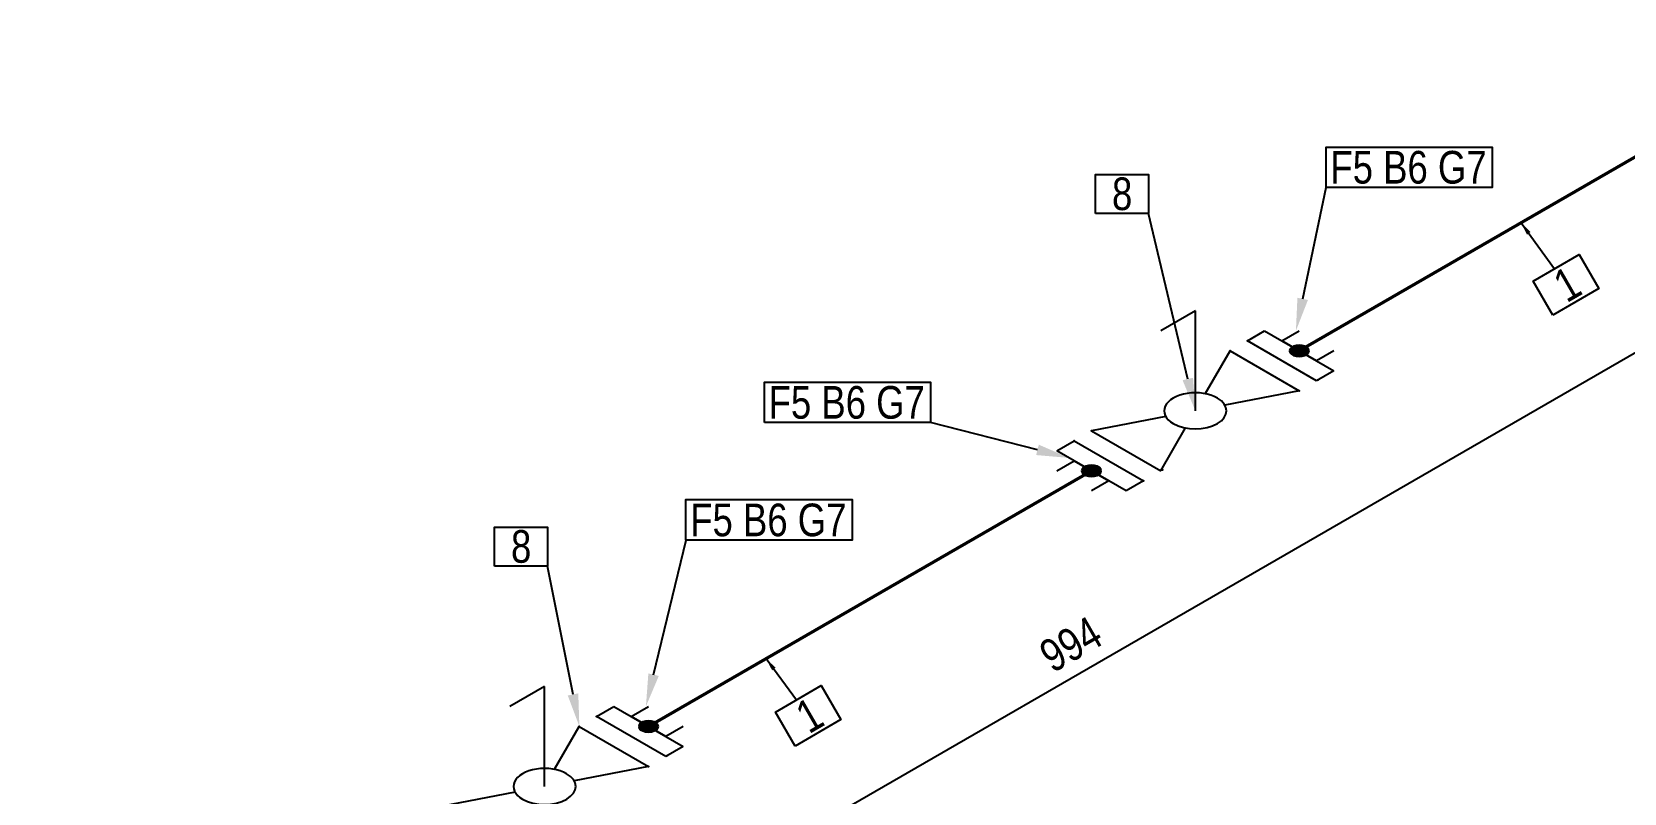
# Model space of a CAD drawing. Header units: millimetres. Extents: x 0 to 594, y 0 to 420.
# Drawn here: x 146 to 267.9, y 182.6 to 240.8 of the extents above; entities that cross this region are included whole.
import ezdxf
from ezdxf import colors
from ezdxf.entities.mleader import LeaderData, LeaderLine
from ezdxf.enums import TextEntityAlignment as Align
from ezdxf.math import Vec2, Vec3

# ---------------------------------------------------------------- set-up
doc = ezdxf.new("R2010")
doc.units = ezdxf.units.MM
doc.header["$LTSCALE"] = 0.25
for name, color, linetype in [('밸브', 4, 'Continuous'), ('용접', 1, 'Continuous'), ('주석', 7, 'Continuous'), ('치수', 1, 'Continuous')]:
    doc.layers.add(name, color=color, linetype=linetype)
doc.layers.add('파이프 작은 보어', color=30, linetype='Continuous', lineweight=50)
doc.styles.add('AdskIsoAnnotation', font='arial.ttf', dxfattribs={"width": 0.8, "height": 1})
doc.styles.add('AdskIsoMetric', font='arial.ttf', dxfattribs={"width": 0.8, "height": 2.5})
doc.styles.add('AdskIsoMetric-30', font='arial.ttf', dxfattribs={"width": 0.8, "height": 2.5})
doc.styles.get("Standard").update_dxf_attribs({"font": 'arial.ttf'})
doc.dimstyles.new('AdskIsoMetric', dxfattribs={"dimtxt": 2.5, "dimasz": 2.5, "dimexe": 1, "dimexo": 2, "dimgap": 0.8, "dimtad": 1, "dimdec": 0, "dimrnd": 1, "dimzin": 0, "dimdsep": 46, "dimtxsty": 'AdskIsoMetric', "dimcen": 0, "dimclrt": 7, "dimadec": 0, "dimazin": 0, "dimtfac": 1, "dimtdec": 0, "dimtmove": 1, "dimatfit": 3, "dimfxl": 0, "dimfrac": 2, "dimtolj": 1, "dimtzin": 0, "dimarcsym": 0})

# ---------------------------------------------------------------- blocks, each defined once
blk = doc.blocks.new('볼 밸브-2-IsoRight')
at = {"color": 0, "linetype": 'ByBlock', "lineweight": -2, "extrusion": (-0.707107, -0.408248, 0.57735)}
for p, q in [((-0.3536, 0), (-0.3536, 0.4082)), ((-0.3536, 0.4082), (-0.1006, 0.1163)), ((-0.1006, -0.0002), (-0.3536, 0)), ((0.3536, 0), (0.1007, -0.0001)), ((0.1125, -0.065), (0.1125, -0.065)), ((0.3536, -0.4082), (0.3536, 0)), ((0.1006, -0.1163), (0.3536, -0.4082))]:
    blk.add_line(p, q, dxfattribs=at)
at = {"linetype": 'ByBlock'}
for start_param, end_param in [(-2.356194, 0.785398), (0.785398, 3.926991)]:
    blk.add_ellipse((0, 0), major_axis=(-0.0796, 0.1378), ratio=0.57735, start_param=start_param, end_param=end_param, dxfattribs=at)
blk = doc.blocks.new('Operator_Lever-1-IsoLeft')
at = {"color": 0, "linetype": 'ByBlock', "lineweight": -2, "extrusion": (0, 0.816497, 0.57735)}
for p, q in [((0, 0), (-0.4419, -0.2552)), ((-0.4419, -0.2552), (-0.2652, -0.3572))]:
    blk.add_line(p, q, dxfattribs=at)
blk = doc.blocks.new('개스킷-2-IsoRight')
at = {"color": 0, "linetype": 'ByBlock', "lineweight": -2, "extrusion": (-1, 0, 0)}
for p in [(-0.0529, 0.2347), (0.0442, 0.1786), (-0.0442, -0.1786), (0.0442, -0.2296)]:
    blk.add_point(p, dxfattribs=at)
blk = doc.blocks.new('플랜지-2-IsoRight')
at = {"color": 0, "linetype": 'ByBlock', "lineweight": -2}
blk.add_wipeout([(0.0442, -0.2296), (-0.0442, -0.1786), (-0.0442, 0.2296), (0.0442, 0.1786)], dxfattribs=at)
at = {"color": 0, "linetype": 'ByBlock', "lineweight": -2, "extrusion": (-0.707107, -0.408248, 0.57735)}
for p, q in [((-0.0442, -0.1786), (-0.0442, 0.2296)), ((-0.0442, 0.2296), (0.0442, 0.1786)), ((0.0442, 0.1786), (0.0442, -0.2296)), ((0.0442, -0.2296), (-0.0442, -0.1786))]:
    blk.add_line(p, q, dxfattribs=at)
at = {"color": 0, "linetype": 'ByBlock', "lineweight": -2}
blk.add_wipeout([(0.0442, -0.2296), (-0.0442, -0.1786), (-0.0442, 0.2296), (0.0442, 0.1786)], dxfattribs=at)
at = {"color": 0, "linetype": 'ByBlock', "lineweight": -2, "extrusion": (-0.707107, -0.408248, 0.57735)}
for p, q in [((-0.0442, -0.1786), (-0.0442, 0.2296)), ((-0.0442, 0.2296), (0.0442, 0.1786)), ((0.0442, 0.1786), (0.0442, -0.2296)), ((0.0442, -0.2296), (-0.0442, -0.1786))]:
    blk.add_line(p, q, dxfattribs=at)
blk = doc.blocks.new('*D27')
at = {"layer": 'Defpoints', "color": 0}
for p in [(282.21, 239.06), (147.4, 161.23), (160.39, 153.73)]:
    blk.add_point(p, dxfattribs=at)
at = {"layer": '치수', "color": 0, "lineweight": -2}
for p, q in [((284.21, 237.91), (296.2, 230.98)), ((293.03, 230.31), (162.55, 154.98))]:
    blk.add_line(p, q, dxfattribs=at)
at = {"layer": '치수', "color": 0}
for points in [[(292.82, 230.67), (293.24, 229.95), (295.2, 231.56)], [(162.34, 155.34), (162.76, 154.62), (160.39, 153.73)]]:
    blk.add_solid(points, dxfattribs=at)
at = {"layer": '치수', "color": 7, "insert": (225.52, 193.95), "char_height": 2.5, "attachment_point": 5, "rotation": 30, "style": 'AdskIsoMetric-30'}
blk.add_mtext('\\A1;994', dxfattribs=at)
blk = doc.blocks.new('*D29')
at = {"layer": 'Defpoints', "color": 0}
for p in [(128.98, 327.53), (282.21, 254.06), (282.21, 239.06)]:
    blk.add_point(p, dxfattribs=at)
at = {"layer": '치수', "color": 0, "lineweight": -2}
for p, q in [((128.98, 329.84), (128.98, 343.68)), ((131.14, 341.28), (280.04, 255.31)), ((282.21, 241.37), (282.21, 255.22))]:
    blk.add_line(p, q, dxfattribs=at)
at = {"layer": '치수', "color": 0}
for points in [[(131.35, 341.64), (130.93, 340.92), (128.98, 342.53)], [(280.25, 255.67), (279.83, 254.95), (282.21, 254.06)]]:
    blk.add_solid(points, dxfattribs=at)
at = {"layer": '치수', "color": 7, "insert": (205.37, 301.04), "char_height": 2.5, "attachment_point": 5, "rotation": 330, "style": 'AdskIsoMetric-30'}
blk.add_mtext('\\A1;1198', dxfattribs=at)
blk = doc.blocks.new('SocketWeld-2-IsoRight')
blk.add_hatch(color=256).paths.add_polyline_path([(0.0055, -0.0435), (0.0057, -0.0436), (0.006, -0.0436), (0.0062, -0.0436), (0.0064, -0.0437), (0.0066, -0.0437), (0.0068, -0.0438), (0.007, -0.0438), (0.0072, -0.0439), (0.0075, -0.0439), (0.0077, -0.0439), (0.0079, -0.044), (0.0081, -0.044), (0.0083, -0.0441), (0.0085, -0.0441), (0.0088, -0.0442), (0.009, -0.0442), (0.0092, -0.0443), (0.0094, -0.0443), (0.0096, -0.0443), (0.0098, -0.0444), (0.01, -0.0444), (0.0103, -0.0445), (0.0105, -0.0445), (0.0107, -0.0446), (0.0109, -0.0446), (0.0111, -0.0446), (0.0113, -0.0447), (0.0115, -0.0447), (0.0118, -0.0448), (0.012, -0.0448), (0.0122, -0.0449), (0.0124, -0.0449), (0.0126, -0.0449), (0.0128, -0.045), (0.013, -0.045), (0.0133, -0.0451), (0.0135, -0.0451), (0.0137, -0.0452), (0.0139, -0.0452), (0.0141, -0.0453), (0.0143, -0.0453), (0.0145, -0.0453), (0.0148, -0.0454), (0.015, -0.0454), (0.0152, -0.0455), (0.0154, -0.0455), (0.0156, -0.0456), (0.0158, -0.0456), (0.0161, -0.0456), (0.0161, -0.0456), (0.0162, -0.0456), (0.0164, -0.0455), (0.0166, -0.0455), (0.0168, -0.0455), (0.017, -0.0454), (0.0171, -0.0454), (0.0173, -0.0453), (0.0175, -0.0453), (0.0177, -0.0452), (0.0179, -0.0452), (0.0181, -0.0451), (0.0182, -0.0451), (0.0184, -0.045), (0.0186, -0.045), (0.0188, -0.0449), (0.019, -0.0449), (0.0192, -0.0448), (0.0193, -0.0448), (0.0195, -0.0447), (0.0197, -0.0447), (0.0199, -0.0446), (0.0201, -0.0446), (0.0203, -0.0445), (0.0204, -0.0445), (0.0206, -0.0444), (0.0208, -0.0444), (0.021, -0.0444), (0.0212, -0.0443), (0.0213, -0.0443), (0.0215, -0.0442), (0.0217, -0.0442), (0.0219, -0.0441), (0.0221, -0.0441), (0.0223, -0.044), (0.0224, -0.044), (0.0226, -0.0439), (0.0228, -0.0439), (0.023, -0.0438), (0.0232, -0.0438), (0.0234, -0.0437), (0.0235, -0.0437), (0.0237, -0.0436), (0.0239, -0.0436), (0.0241, -0.0435), (0.0243, -0.0435), (0.0245, -0.0434), (0.0246, -0.0434), (0.0248, -0.0433), (0.025, -0.0433), (0.025, -0.0433), (0.0251, -0.0432), (0.0253, -0.043), (0.0254, -0.0429), (0.0255, -0.0428), (0.0257, -0.0426), (0.0258, -0.0425), (0.0259, -0.0424), (0.0261, -0.0422), (0.0262, -0.0421), (0.0263, -0.042), (0.0265, -0.0418), (0.0266, -0.0417), (0.0267, -0.0416), (0.0269, -0.0414), (0.027, -0.0413), (0.0271, -0.0412), (0.0273, -0.041), (0.0274, -0.0409), (0.0275, -0.0408), (0.0277, -0.0406), (0.0278, -0.0405), (0.0279, -0.0403), (0.0281, -0.0402), (0.0282, -0.0401), (0.0283, -0.0399), (0.0284, -0.0398), (0.0286, -0.0397), (0.0287, -0.0395), (0.0288, -0.0394), (0.029, -0.0393), (0.0291, -0.0391), (0.0292, -0.039), (0.0294, -0.0389), (0.0295, -0.0387), (0.0296, -0.0386), (0.0298, -0.0385), (0.0299, -0.0383), (0.03, -0.0382), (0.0302, -0.0381), (0.0303, -0.0379), (0.0304, -0.0378), (0.0306, -0.0377), (0.0307, -0.0375), (0.0308, -0.0374), (0.031, -0.0373), (0.0311, -0.0371), (0.0312, -0.037), (0.0314, -0.0369), (0.0315, -0.0367), (0.0315, -0.0367), (0.0316, -0.0365), (0.0316, -0.0363), (0.0317, -0.0361), (0.0318, -0.0359), (0.0319, -0.0357), (0.0319, -0.0355), (0.032, -0.0353), (0.0321, -0.0351), (0.0321, -0.0349), (0.0322, -0.0346), (0.0323, -0.0344), (0.0323, -0.0342), (0.0324, -0.034), (0.0325, -0.0338), (0.0325, -0.0336), (0.0326, -0.0334), (0.0327, -0.0332), (0.0328, -0.033), (0.0328, -0.0328), (0.0329, -0.0326), (0.033, -0.0324), (0.033, -0.0322), (0.0331, -0.0319), (0.0332, -0.0317), (0.0332, -0.0315), (0.0333, -0.0313), (0.0334, -0.0311), (0.0335, -0.0309), (0.0335, -0.0307), (0.0336, -0.0305), (0.0337, -0.0303), (0.0337, -0.0301), (0.0338, -0.0299), (0.0339, -0.0297), (0.0339, -0.0295), (0.034, -0.0292), (0.0341, -0.029), (0.0342, -0.0288), (0.0342, -0.0286), (0.0343, -0.0284), (0.0344, -0.0282), (0.0344, -0.028), (0.0345, -0.0278), (0.0346, -0.0276), (0.0346, -0.0274), (0.0347, -0.0272), (0.0348, -0.027), (0.0349, -0.0268), (0.0349, -0.0265), (0.0349, -0.0265), (0.0349, -0.0263), (0.0349, -0.026), (0.0349, -0.0258), (0.0349, -0.0255), (0.0349, -0.0252), (0.0349, -0.025), (0.0349, -0.0247), (0.0349, -0.0245), (0.0349, -0.0242), (0.0349, -0.0239), (0.0349, -0.0237), (0.0349, -0.0234), (0.0349, -0.0232), (0.0349, -0.0229), (0.0349, -0.0226), (0.0349, -0.0224), (0.0349, -0.0221), (0.0349, -0.0219), (0.0349, -0.0216), (0.0349, -0.0213), (0.0349, -0.0211), (0.0349, -0.0208), (0.0349, -0.0206), (0.0349, -0.0203), (0.0349, -0.02), (0.0349, -0.0198), (0.0349, -0.0195), (0.0349, -0.0192), (0.0349, -0.019), (0.0349, -0.0187), (0.0349, -0.0185), (0.0349, -0.0182), (0.0349, -0.0179), (0.0349, -0.0177), (0.0349, -0.0174), (0.0349, -0.0172), (0.0349, -0.0169), (0.0349, -0.0166), (0.0349, -0.0164), (0.0349, -0.0161), (0.0349, -0.0159), (0.0349, -0.0156), (0.0349, -0.0153), (0.0349, -0.0151), (0.0349, -0.0148), (0.0349, -0.0146), (0.0349, -0.0143), (0.0349, -0.014), (0.0349, -0.0138), (0.0349, -0.0138), (0.0349, -0.0135), (0.0348, -0.0132), (0.0347, -0.0129), (0.0346, -0.0126), (0.0346, -0.0123), (0.0345, -0.012), (0.0344, -0.0118), (0.0344, -0.0115), (0.0343, -0.0112), (0.0342, -0.0109), (0.0342, -0.0106), (0.0341, -0.0103), (0.034, -0.01), (0.0339, -0.0097), (0.0339, -0.0095), (0.0338, -0.0092), (0.0337, -0.0089), (0.0337, -0.0086), (0.0336, -0.0083), (0.0335, -0.008), (0.0335, -0.0077), (0.0334, -0.0074), (0.0333, -0.0071), (0.0332, -0.0069), (0.0332, -0.0066), (0.0331, -0.0063), (0.033, -0.006), (0.033, -0.0057), (0.0329, -0.0054), (0.0328, -0.0051), (0.0328, -0.0048), (0.0327, -0.0046), (0.0326, -0.0043), (0.0325, -0.004), (0.0325, -0.0037), (0.0324, -0.0034), (0.0323, -0.0031), (0.0323, -0.0028), (0.0322, -0.0025), (0.0321, -0.0022), (0.0321, -0.002), (0.032, -0.0017), (0.0319, -0.0014), (0.0319, -0.0011), (0.0318, -0.0008), (0.0317, -0.0005), (0.0316, -0.0002), (0.0316, 0.0001), (0.0315, 0.0003), (0.0315, 0.0003), (0.0314, 0.0006), (0.0312, 0.0009), (0.0311, 0.0012), (0.031, 0.0015), (0.0308, 0.0018), (0.0307, 0.0021), (0.0306, 0.0024), (0.0304, 0.0026), (0.0303, 0.0029), (0.0302, 0.0032), (0.03, 0.0035), (0.0299, 0.0038), (0.0298, 0.0041), (0.0296, 0.0044), (0.0295, 0.0047), (0.0294, 0.0049), (0.0292, 0.0052), (0.0291, 0.0055), (0.029, 0.0058), (0.0288, 0.0061), (0.0287, 0.0064), (0.0286, 0.0067), (0.0284, 0.007), (0.0283, 0.0072), (0.0282, 0.0075), (0.0281, 0.0078), (0.0279, 0.0081), (0.0278, 0.0084), (0.0277, 0.0087), (0.0275, 0.009), (0.0274, 0.0093), (0.0273, 0.0095), (0.0271, 0.0098), (0.027, 0.0101), (0.0269, 0.0104), (0.0267, 0.0107), (0.0266, 0.011), (0.0265, 0.0113), (0.0263, 0.0116), (0.0262, 0.0118), (0.0261, 0.0121), (0.0259, 0.0124), (0.0258, 0.0127), (0.0257, 0.013), (0.0255, 0.0133), (0.0254, 0.0136), (0.0253, 0.0139), (0.0251, 0.0141), (0.025, 0.0144), (0.025, 0.0144), (0.0248, 0.0147), (0.0246, 0.015), (0.0245, 0.0152), (0.0243, 0.0155), (0.0241, 0.0157), (0.0239, 0.016), (0.0237, 0.0162), (0.0235, 0.0165), (0.0234, 0.0168), (0.0232, 0.017), (0.023, 0.0173), (0.0228, 0.0175), (0.0226, 0.0178), (0.0224, 0.0181), (0.0223, 0.0183), (0.0221, 0.0186), (0.0219, 0.0188), (0.0217, 0.0191), (0.0215, 0.0193), (0.0213, 0.0196), (0.0212, 0.0199), (0.021, 0.0201), (0.0208, 0.0204), (0.0206, 0.0206), (0.0204, 0.0209), (0.0203, 0.0212), (0.0201, 0.0214), (0.0199, 0.0217), (0.0197, 0.0219), (0.0195, 0.0222), (0.0193, 0.0225), (0.0192, 0.0227), (0.019, 0.023), (0.0188, 0.0232), (0.0186, 0.0235), (0.0184, 0.0237), (0.0182, 0.024), (0.0181, 0.0243), (0.0179, 0.0245), (0.0177, 0.0248), (0.0175, 0.025), (0.0173, 0.0253), (0.0171, 0.0256), (0.017, 0.0258), (0.0168, 0.0261), (0.0166, 0.0263), (0.0164, 0.0266), (0.0162, 0.0268), (0.0161, 0.0271), (0.0161, 0.0271), (0.0158, 0.0273), (0.0156, 0.0275), (0.0154, 0.0277), (0.0152, 0.0279), (0.015, 0.0281), (0.0148, 0.0283), (0.0145, 0.0285), (0.0143, 0.0287), (0.0141, 0.0289), (0.0139, 0.0292), (0.0137, 0.0294), (0.0135, 0.0296), (0.0133, 0.0298), (0.013, 0.03), (0.0128, 0.0302), (0.0126, 0.0304), (0.0124, 0.0306), (0.0122, 0.0308), (0.012, 0.031), (0.0118, 0.0312), (0.0115, 0.0314), (0.0113, 0.0316), (0.0111, 0.0318), (0.0109, 0.032), (0.0107, 0.0322), (0.0105, 0.0324), (0.0103, 0.0326), (0.01, 0.0328), (0.0098, 0.033), (0.0096, 0.0332), (0.0094, 0.0334), (0.0092, 0.0337), (0.009, 0.0339), (0.0088, 0.0341), (0.0085, 0.0343), (0.0083, 0.0345), (0.0081, 0.0347), (0.0079, 0.0349), (0.0077, 0.0351), (0.0075, 0.0353), (0.0072, 0.0355), (0.007, 0.0357), (0.0068, 0.0359), (0.0066, 0.0361), (0.0064, 0.0363), (0.0062, 0.0365), (0.006, 0.0367), (0.0057, 0.0369), (0.0055, 0.0371), (0.0055, 0.0371), (0.0053, 0.0373), (0.0051, 0.0374), (0.0049, 0.0375), (0.0046, 0.0377), (0.0044, 0.0378), (0.0042, 0.0379), (0.004, 0.038), (0.0037, 0.0382), (0.0035, 0.0383), (0.0033, 0.0384), (0.003, 0.0386), (0.0028, 0.0387), (0.0026, 0.0388), (0.0024, 0.039), (0.0021, 0.0391), (0.0019, 0.0392), (0.0017, 0.0393), (0.0015, 0.0395), (0.0012, 0.0396), (0.001, 0.0397), (0.0008, 0.0399), (0.0006, 0.04), (0.0003, 0.0401), (0.0001, 0.0403), (-0.0001, 0.0404), (-0.0003, 0.0405), (-0.0006, 0.0406), (-0.0008, 0.0408), (-0.001, 0.0409), (-0.0012, 0.041), (-0.0015, 0.0412), (-0.0017, 0.0413), (-0.0019, 0.0414), (-0.0021, 0.0416), (-0.0024, 0.0417), (-0.0026, 0.0418), (-0.0028, 0.042), (-0.003, 0.0421), (-0.0033, 0.0422), (-0.0035, 0.0423), (-0.0037, 0.0425), (-0.004, 0.0426), (-0.0042, 0.0427), (-0.0044, 0.0429), (-0.0046, 0.043), (-0.0049, 0.0431), (-0.0051, 0.0433), (-0.0053, 0.0434), (-0.0055, 0.0435), (-0.0055, 0.0435), (-0.0057, 0.0436), (-0.006, 0.0436), (-0.0062, 0.0436), (-0.0064, 0.0437), (-0.0066, 0.0437), (-0.0068, 0.0438), (-0.007, 0.0438), (-0.0072, 0.0439), (-0.0075, 0.0439), (-0.0077, 0.0439), (-0.0079, 0.044), (-0.0081, 0.044), (-0.0083, 0.0441), (-0.0085, 0.0441), (-0.0088, 0.0442), (-0.009, 0.0442), (-0.0092, 0.0443), (-0.0094, 0.0443), (-0.0096, 0.0443), (-0.0098, 0.0444), (-0.01, 0.0444), (-0.0103, 0.0445), (-0.0105, 0.0445), (-0.0107, 0.0446), (-0.0109, 0.0446), (-0.0111, 0.0446), (-0.0113, 0.0447), (-0.0115, 0.0447), (-0.0118, 0.0448), (-0.012, 0.0448), (-0.0122, 0.0449), (-0.0124, 0.0449), (-0.0126, 0.0449), (-0.0128, 0.045), (-0.013, 0.045), (-0.0133, 0.0451), (-0.0135, 0.0451), (-0.0137, 0.0452), (-0.0139, 0.0452), (-0.0141, 0.0453), (-0.0143, 0.0453), (-0.0145, 0.0453), (-0.0148, 0.0454), (-0.015, 0.0454), (-0.0152, 0.0455), (-0.0154, 0.0455), (-0.0156, 0.0456), (-0.0158, 0.0456), (-0.0161, 0.0456), (-0.0161, 0.0456), (-0.0162, 0.0456), (-0.0164, 0.0455), (-0.0166, 0.0455), (-0.0168, 0.0455), (-0.017, 0.0454), (-0.0171, 0.0454), (-0.0173, 0.0453), (-0.0175, 0.0453), (-0.0177, 0.0452), (-0.0179, 0.0452), (-0.0181, 0.0451), (-0.0182, 0.0451), (-0.0184, 0.045), (-0.0186, 0.045), (-0.0188, 0.0449), (-0.019, 0.0449), (-0.0192, 0.0448), (-0.0193, 0.0448), (-0.0195, 0.0447), (-0.0197, 0.0447), (-0.0199, 0.0446), (-0.0201, 0.0446), (-0.0203, 0.0445), (-0.0204, 0.0445), (-0.0206, 0.0444), (-0.0208, 0.0444), (-0.021, 0.0444), (-0.0212, 0.0443), (-0.0213, 0.0443), (-0.0215, 0.0442), (-0.0217, 0.0442), (-0.0219, 0.0441), (-0.0221, 0.0441), (-0.0223, 0.044), (-0.0224, 0.044), (-0.0226, 0.0439), (-0.0228, 0.0439), (-0.023, 0.0438), (-0.0232, 0.0438), (-0.0234, 0.0437), (-0.0235, 0.0437), (-0.0237, 0.0436), (-0.0239, 0.0436), (-0.0241, 0.0435), (-0.0243, 0.0435), (-0.0245, 0.0434), (-0.0246, 0.0434), (-0.0248, 0.0433), (-0.025, 0.0433), (-0.025, 0.0433), (-0.0251, 0.0432), (-0.0253, 0.043), (-0.0254, 0.0429), (-0.0255, 0.0428), (-0.0257, 0.0426), (-0.0258, 0.0425), (-0.0259, 0.0424), (-0.0261, 0.0422), (-0.0262, 0.0421), (-0.0263, 0.042), (-0.0265, 0.0418), (-0.0266, 0.0417), (-0.0267, 0.0416), (-0.0269, 0.0414), (-0.027, 0.0413), (-0.0271, 0.0412), (-0.0273, 0.041), (-0.0274, 0.0409), (-0.0275, 0.0408), (-0.0277, 0.0406), (-0.0278, 0.0405), (-0.0279, 0.0403), (-0.0281, 0.0402), (-0.0282, 0.0401), (-0.0283, 0.0399), (-0.0284, 0.0398), (-0.0286, 0.0397), (-0.0287, 0.0395), (-0.0288, 0.0394), (-0.029, 0.0393), (-0.0291, 0.0391), (-0.0292, 0.039), (-0.0294, 0.0389), (-0.0295, 0.0387), (-0.0296, 0.0386), (-0.0298, 0.0385), (-0.0299, 0.0383), (-0.03, 0.0382), (-0.0302, 0.0381), (-0.0303, 0.0379), (-0.0304, 0.0378), (-0.0306, 0.0377), (-0.0307, 0.0375), (-0.0308, 0.0374), (-0.031, 0.0373), (-0.0311, 0.0371), (-0.0312, 0.037), (-0.0314, 0.0369), (-0.0315, 0.0367), (-0.0315, 0.0367), (-0.0316, 0.0365), (-0.0316, 0.0363), (-0.0317, 0.0361), (-0.0318, 0.0359), (-0.0319, 0.0357), (-0.0319, 0.0355), (-0.032, 0.0353), (-0.0321, 0.0351), (-0.0321, 0.0349), (-0.0322, 0.0346), (-0.0323, 0.0344), (-0.0323, 0.0342), (-0.0324, 0.034), (-0.0325, 0.0338), (-0.0325, 0.0336), (-0.0326, 0.0334), (-0.0327, 0.0332), (-0.0328, 0.033), (-0.0328, 0.0328), (-0.0329, 0.0326), (-0.033, 0.0324), (-0.033, 0.0322), (-0.0331, 0.0319), (-0.0332, 0.0317), (-0.0332, 0.0315), (-0.0333, 0.0313), (-0.0334, 0.0311), (-0.0335, 0.0309), (-0.0335, 0.0307), (-0.0336, 0.0305), (-0.0337, 0.0303), (-0.0337, 0.0301), (-0.0338, 0.0299), (-0.0339, 0.0297), (-0.0339, 0.0295), (-0.034, 0.0292), (-0.0341, 0.029), (-0.0342, 0.0288), (-0.0342, 0.0286), (-0.0343, 0.0284), (-0.0344, 0.0282), (-0.0344, 0.028), (-0.0345, 0.0278), (-0.0346, 0.0276), (-0.0346, 0.0274), (-0.0347, 0.0272), (-0.0348, 0.027), (-0.0349, 0.0268), (-0.0349, 0.0265), (-0.0349, 0.0265), (-0.0349, 0.0263), (-0.0349, 0.026), (-0.0349, 0.0258), (-0.0349, 0.0255), (-0.0349, 0.0252), (-0.0349, 0.025), (-0.0349, 0.0247), (-0.0349, 0.0245), (-0.0349, 0.0242), (-0.0349, 0.0239), (-0.0349, 0.0237), (-0.0349, 0.0234), (-0.0349, 0.0232), (-0.0349, 0.0229), (-0.0349, 0.0226), (-0.0349, 0.0224), (-0.0349, 0.0221), (-0.0349, 0.0219), (-0.0349, 0.0216), (-0.0349, 0.0213), (-0.0349, 0.0211), (-0.0349, 0.0208), (-0.0349, 0.0206), (-0.0349, 0.0203), (-0.0349, 0.02), (-0.0349, 0.0198), (-0.0349, 0.0195), (-0.0349, 0.0192), (-0.0349, 0.019), (-0.0349, 0.0187), (-0.0349, 0.0185), (-0.0349, 0.0182), (-0.0349, 0.0179), (-0.0349, 0.0177), (-0.0349, 0.0174), (-0.0349, 0.0172), (-0.0349, 0.0169), (-0.0349, 0.0166), (-0.0349, 0.0164), (-0.0349, 0.0161), (-0.0349, 0.0159), (-0.0349, 0.0156), (-0.0349, 0.0153), (-0.0349, 0.0151), (-0.0349, 0.0148), (-0.0349, 0.0146), (-0.0349, 0.0143), (-0.0349, 0.014), (-0.0349, 0.0138), (-0.0349, 0.0138), (-0.0349, 0.0135), (-0.0348, 0.0132), (-0.0347, 0.0129), (-0.0346, 0.0126), (-0.0346, 0.0123), (-0.0345, 0.012), (-0.0344, 0.0118), (-0.0344, 0.0115), (-0.0343, 0.0112), (-0.0342, 0.0109), (-0.0342, 0.0106), (-0.0341, 0.0103), (-0.034, 0.01), (-0.0339, 0.0097), (-0.0339, 0.0095), (-0.0338, 0.0092), (-0.0337, 0.0089), (-0.0337, 0.0086), (-0.0336, 0.0083), (-0.0335, 0.008), (-0.0335, 0.0077), (-0.0334, 0.0074), (-0.0333, 0.0071), (-0.0332, 0.0069), (-0.0332, 0.0066), (-0.0331, 0.0063), (-0.033, 0.006), (-0.033, 0.0057), (-0.0329, 0.0054), (-0.0328, 0.0051), (-0.0328, 0.0048), (-0.0327, 0.0046), (-0.0326, 0.0043), (-0.0325, 0.004), (-0.0325, 0.0037), (-0.0324, 0.0034), (-0.0323, 0.0031), (-0.0323, 0.0028), (-0.0322, 0.0025), (-0.0321, 0.0022), (-0.0321, 0.002), (-0.032, 0.0017), (-0.0319, 0.0014), (-0.0319, 0.0011), (-0.0318, 0.0008), (-0.0317, 0.0005), (-0.0316, 0.0002), (-0.0316, -0.0001), (-0.0315, -0.0003), (-0.0315, -0.0003), (-0.0314, -0.0006), (-0.0312, -0.0009), (-0.0311, -0.0012), (-0.031, -0.0015), (-0.0308, -0.0018), (-0.0307, -0.0021), (-0.0306, -0.0024), (-0.0304, -0.0026), (-0.0303, -0.0029), (-0.0302, -0.0032), (-0.03, -0.0035), (-0.0299, -0.0038), (-0.0298, -0.0041), (-0.0296, -0.0044), (-0.0295, -0.0047), (-0.0294, -0.0049), (-0.0292, -0.0052), (-0.0291, -0.0055), (-0.029, -0.0058), (-0.0288, -0.0061), (-0.0287, -0.0064), (-0.0286, -0.0067), (-0.0284, -0.007), (-0.0283, -0.0072), (-0.0282, -0.0075), (-0.0281, -0.0078), (-0.0279, -0.0081), (-0.0278, -0.0084), (-0.0277, -0.0087), (-0.0275, -0.009), (-0.0274, -0.0093), (-0.0273, -0.0095), (-0.0271, -0.0098), (-0.027, -0.0101), (-0.0269, -0.0104), (-0.0267, -0.0107), (-0.0266, -0.011), (-0.0265, -0.0113), (-0.0263, -0.0116), (-0.0262, -0.0118), (-0.0261, -0.0121), (-0.0259, -0.0124), (-0.0258, -0.0127), (-0.0257, -0.013), (-0.0255, -0.0133), (-0.0254, -0.0136), (-0.0253, -0.0139), (-0.0251, -0.0141), (-0.025, -0.0144), (-0.025, -0.0144), (-0.0248, -0.0147), (-0.0246, -0.015), (-0.0245, -0.0152), (-0.0243, -0.0155), (-0.0241, -0.0157), (-0.0239, -0.016), (-0.0237, -0.0162), (-0.0235, -0.0165), (-0.0234, -0.0168), (-0.0232, -0.017), (-0.023, -0.0173), (-0.0228, -0.0175), (-0.0226, -0.0178), (-0.0224, -0.0181), (-0.0223, -0.0183), (-0.0221, -0.0186), (-0.0219, -0.0188), (-0.0217, -0.0191), (-0.0215, -0.0193), (-0.0213, -0.0196), (-0.0212, -0.0199), (-0.021, -0.0201), (-0.0208, -0.0204), (-0.0206, -0.0206), (-0.0204, -0.0209), (-0.0203, -0.0212), (-0.0201, -0.0214), (-0.0199, -0.0217), (-0.0197, -0.0219), (-0.0195, -0.0222), (-0.0193, -0.0225), (-0.0192, -0.0227), (-0.019, -0.023), (-0.0188, -0.0232), (-0.0186, -0.0235), (-0.0184, -0.0237), (-0.0182, -0.024), (-0.0181, -0.0243), (-0.0179, -0.0245), (-0.0177, -0.0248), (-0.0175, -0.025), (-0.0173, -0.0253), (-0.0171, -0.0256), (-0.017, -0.0258), (-0.0168, -0.0261), (-0.0166, -0.0263), (-0.0164, -0.0266), (-0.0162, -0.0268), (-0.0161, -0.0271), (-0.0161, -0.0271), (-0.0158, -0.0273), (-0.0156, -0.0275), (-0.0154, -0.0277), (-0.0152, -0.0279), (-0.015, -0.0281), (-0.0148, -0.0283), (-0.0145, -0.0285), (-0.0143, -0.0287), (-0.0141, -0.0289), (-0.0139, -0.0292), (-0.0137, -0.0294), (-0.0135, -0.0296), (-0.0133, -0.0298), (-0.013, -0.03), (-0.0128, -0.0302), (-0.0126, -0.0304), (-0.0124, -0.0306), (-0.0122, -0.0308), (-0.012, -0.031), (-0.0118, -0.0312), (-0.0115, -0.0314), (-0.0113, -0.0316), (-0.0111, -0.0318), (-0.0109, -0.032), (-0.0107, -0.0322), (-0.0105, -0.0324), (-0.0103, -0.0326), (-0.01, -0.0328), (-0.0098, -0.033), (-0.0096, -0.0332), (-0.0094, -0.0334), (-0.0092, -0.0337), (-0.009, -0.0339), (-0.0088, -0.0341), (-0.0085, -0.0343), (-0.0083, -0.0345), (-0.0081, -0.0347), (-0.0079, -0.0349), (-0.0077, -0.0351), (-0.0075, -0.0353), (-0.0072, -0.0355), (-0.007, -0.0357), (-0.0068, -0.0359), (-0.0066, -0.0361), (-0.0064, -0.0363), (-0.0062, -0.0365), (-0.006, -0.0367), (-0.0057, -0.0369), (-0.0055, -0.0371), (-0.0055, -0.0371), (-0.0053, -0.0373), (-0.0051, -0.0374), (-0.0049, -0.0375), (-0.0046, -0.0377), (-0.0044, -0.0378), (-0.0042, -0.0379), (-0.004, -0.038), (-0.0037, -0.0382), (-0.0035, -0.0383), (-0.0033, -0.0384), (-0.003, -0.0386), (-0.0028, -0.0387), (-0.0026, -0.0388), (-0.0024, -0.039), (-0.0021, -0.0391), (-0.0019, -0.0392), (-0.0017, -0.0393), (-0.0015, -0.0395), (-0.0012, -0.0396), (-0.001, -0.0397), (-0.0008, -0.0399), (-0.0006, -0.04), (-0.0003, -0.0401), (-0.0001, -0.0403), (0.0001, -0.0404), (0.0003, -0.0405), (0.0006, -0.0406), (0.0008, -0.0408), (0.001, -0.0409), (0.0012, -0.041), (0.0015, -0.0412), (0.0017, -0.0413), (0.0019, -0.0414), (0.0021, -0.0416), (0.0024, -0.0417), (0.0026, -0.0418), (0.0028, -0.042), (0.003, -0.0421), (0.0033, -0.0422), (0.0035, -0.0423), (0.0037, -0.0425), (0.004, -0.0426), (0.0042, -0.0427), (0.0044, -0.0429), (0.0046, -0.043), (0.0049, -0.0431), (0.0051, -0.0433), (0.0053, -0.0434)], flags=0)
at = {"color": 0, "linetype": 'ByBlock', "lineweight": -2, "extrusion": (-0.707107, -0.408248, 0.57735)}
for p, q in [((-0.0884, 0.1531), (0, 0.1021)), ((0, 0.1021), (0, -0.1021)), ((-0.0315, 0.0367), (-0.0349, 0.0265)), ((-0.0349, 0.0265), (-0.0349, 0.0138)), ((-0.0349, 0.0138), (-0.0315, -0.0003)), ((-0.025, 0.0433), (-0.0315, 0.0367)), ((-0.0161, 0.0456), (-0.025, 0.0433)), ((-0.0055, 0.0435), (-0.0161, 0.0456)), ((0.0055, 0.0371), (-0.0055, 0.0435)), ((0.0161, 0.0271), (0.0055, 0.0371)), ((0.025, 0.0144), (0.0161, 0.0271)), ((0.0315, 0.0003), (0.025, 0.0144)), ((0.0349, -0.0138), (0.0315, 0.0003)), ((0, -0.1021), (-0.0884, -0.051)), ((-0.0315, -0.0003), (-0.025, -0.0144)), ((-0.025, -0.0144), (-0.0161, -0.0271)), ((-0.0161, -0.0271), (-0.0055, -0.0371)), ((-0.0055, -0.0371), (0.0055, -0.0435)), ((0.0055, -0.0435), (0.0161, -0.0456)), ((0.0161, -0.0456), (0.025, -0.0433)), ((0.025, -0.0433), (0.0315, -0.0367)), ((0.0315, -0.0367), (0.0349, -0.0265)), ((0.0349, -0.0265), (0.0349, -0.0138))]:
    blk.add_line(p, q, dxfattribs=at)
blk = doc.blocks.new('AnnoRect')
at = {"color": 0, "linetype": 'ByBlock', "lineweight": -2}
blk.add_wipeout([(-0.81, -0.6), (-0.81, 0.6), (0.81, 0.6), (0.81, -0.6)], dxfattribs=at)
blk.add_lwpolyline([(-0.81, -0.6), (-0.81, 0.6), (0.81, 0.6), (0.81, -0.6)], close=True, dxfattribs=at)
at = {"color": 0, "linetype": 'ByBlock', "lineweight": -2, "style": 'AdskIsoAnnotation', "width": 0.8}
blk.add_attdef('XX', text='', height=1, dxfattribs=at).set_placement((0, 0), align=Align.MIDDLE_CENTER)

msp = doc.modelspace()

# ---------------------------------------------------------------- block references
at = {"layer": '밸브', "xscale": 15, "yscale": 15, "zscale": 15}
for name, p, rotation in [('Operator_Lever-1-IsoLeft', (235.049, 211.836), 240.0000000001384), ('개스킷-2-IsoRight', (241.015, 215.281), 240.0000000002406), ('플랜지-2-IsoRight', (227.756, 207.626), 60.00000000048136), ('Operator_Lever-1-IsoLeft', (185.24, 183.079), 240.0000000001504), ('볼 밸브-2-IsoRight', (185.24, 183.079), 240.0000000003009), ('개스킷-2-IsoRight', (191.207, 186.524), 240.0000000002406)]:
    msp.add_blockref(name, p, dxfattribs=dict(at, rotation=rotation))

# ---------------------------------------------------------------- dimensions: what is measured, and where the dimension line sits
at = {"layer": '치수'}
dim = msp.add_linear_dim(base=(282.205, 254.062), p1=(128.978, 327.527), p2=(282.205, 239.062), angle=330, text='1198', dimstyle='AdskIsoMetric', override={"dimtad": 0, "dimlfac": 6.770101, "dimtxsty": 'AdskIsoMetric-30', "dimse1": 0, "dimse2": 0, "dimsd1": 0, "dimsd2": 0, "dimtmove": 1}, dxfattribs=at)
dim.commit()
dim.dimension.update_dxf_attribs({"geometry": '*D29', "text_midpoint": (205.372, 301.039), "dimtype": 160})

# ---------------------------------------------------------------- leaders
at = {"layer": '주석'}
ml = msp.add_multileader_mtext('Standard', dxfattribs=at)
ml.set_content('')
ml.set_leader_properties()
ml.build(insert=Vec2(0, 0))
ml.multileader.update_dxf_attribs({"dogleg_length": 0, "arrow_head_size": 2.5})
ctx = ml.context
ctx.base_point, ctx.arrow_head_size, ctx.plane_origin = Vec3(231.464, 226.937), 2.5, Vec3(23.416, -13.519)
notes = []
notes.append((ctx, [(0, (1, 1, 0), (231.464, 226.937), (-1, 0), 0, [(0, [(235.049, 211.836)], 0, [])])]))
ctx.mtext, ml.multileader.dxf.content_type = None, 0
ml = msp.add_multileader_mtext('Standard', dxfattribs=at)
ml.set_content('')
ml.set_leader_properties()
ml.build(insert=Vec2(0, 0))
ml.multileader.update_dxf_attribs({"dogleg_length": 0, "arrow_head_size": 0})
ctx = ml.context
ctx.base_point, ctx.arrow_head_size, ctx.plane_origin = Vec3(262.533, 222.703), 0, Vec3(23.416, -13.519)
notes.append((ctx, [(0, (1, 1, 0), (262.533, 222.703), (-1, 0), 0, [(0, [(259.983, 226.232)], 0, [])])]))
ctx.mtext, ml.multileader.dxf.content_type = None, 0
ml = msp.add_multileader_mtext('Standard', dxfattribs=at)
ml.set_content('')
ml.set_leader_properties()
ml.build(insert=Vec2(0, 0))
ml.multileader.update_dxf_attribs({"dogleg_length": 0, "arrow_head_size": 2.5})
ctx = ml.context
ctx.base_point, ctx.arrow_head_size, ctx.plane_origin = Vec3(185.464, 199.937), 2.5, Vec3(23.416, -13.519)
notes.append((ctx, [(0, (1, 1, 0), (185.464, 199.937), (-1, 0), 0, [(0, [(187.901, 187.667)], 0, [])])]))
ctx.mtext, ml.multileader.dxf.content_type = None, 0
ml = msp.add_multileader_mtext('Standard', dxfattribs=at)
ml.set_content('')
ml.set_leader_properties()
ml.build(insert=Vec2(0, 0))
ml.multileader.update_dxf_attribs({"dogleg_length": 0, "arrow_head_size": 0})
ctx = ml.context
ctx.base_point, ctx.arrow_head_size, ctx.plane_origin = Vec3(204.523, 189.697), 0, Vec3(23.416, -13.519)
notes.append((ctx, [(0, (1, 1, 0), (204.523, 189.697), (-1, 0), 0, [(0, [(202.193, 192.867)], 0, [])])]))
ctx.mtext, ml.multileader.dxf.content_type = None, 0
for ctx, leaders in notes:
    for number, flags, end, landing, length, lines in leaders:
        leader = LeaderData()
        leader.index, (leader.has_last_leader_line, leader.has_dogleg_vector, leader.attachment_direction) = number, flags
        leader.last_leader_point, leader.dogleg_vector, leader.dogleg_length = Vec3(end), Vec3(landing), length
        for number, points, colour, breaks in lines:
            line = LeaderLine()
            line.index, line.vertices, line.color, line.breaks = number, Vec3.list(points), colors.encode_raw_color(colour), breaks
            leader.lines.append(line)
        ctx.leaders.append(leader)

# ---------------------------------------------------------------- next in the draw order: block references
at = {"layer": '밸브', "xscale": 15, "yscale": 15, "zscale": 15}
for name, p, rotation in [('볼 밸브-2-IsoRight', (235.049, 211.836), 240.0000000003009), ('개스킷-2-IsoRight', (229.082, 208.391), 240.0000000001444), ('플랜지-2-IsoRight', (192.532, 187.289), 240.0000000002888)]:
    msp.add_blockref(name, p, dxfattribs=dict(at, rotation=rotation))
at = {"layer": '용접', "xscale": 15, "yscale": 15, "zscale": 15, "rotation": 60.00000000029646}
msp.add_blockref('SocketWeld-2-IsoRight', (227.094, 207.243), dxfattribs=at)

# ---------------------------------------------------------------- next in the draw order: leaders
at = {"layer": '주석'}
ml = msp.add_multileader_mtext('Standard', dxfattribs=at)
ml.set_content('')
ml.set_leader_properties()
ml.build(insert=Vec2(0, 0))
ml.multileader.update_dxf_attribs({"dogleg_length": 0, "arrow_head_size": 2.5})
ctx = ml.context
ctx.base_point, ctx.arrow_head_size, ctx.plane_origin = Vec3(214.767, 210.929), 2.5, Vec3(23.416, -13.519)
notes = []
notes.append((ctx, [(0, (1, 1, 0), (214.767, 210.929), (-1, 0), 0, [(0, [(225.387, 208.229)], 0, [])])]))
ctx.mtext, ml.multileader.dxf.content_type = None, 0
for ctx, leaders in notes:
    for number, flags, end, landing, length, lines in leaders:
        leader = LeaderData()
        leader.index, (leader.has_last_leader_line, leader.has_dogleg_vector, leader.attachment_direction) = number, flags
        leader.last_leader_point, leader.dogleg_vector, leader.dogleg_length = Vec3(end), Vec3(landing), length
        for number, points, colour, breaks in lines:
            line = LeaderLine()
            line.index, line.vertices, line.color, line.breaks = number, Vec3.list(points), colors.encode_raw_color(colour), breaks
            leader.lines.append(line)
        ctx.leaders.append(leader)

# ---------------------------------------------------------------- next in the draw order: linework, layer by layer
at = {"layer": '파이프 작은 보어'}
msp.add_lwpolyline([(193.195, 187.672), (227.094, 207.243)], dxfattribs=at)

# ---------------------------------------------------------------- next in the draw order: block references
at = {"layer": '밸브', "xscale": 15, "yscale": 15, "zscale": 15, "rotation": 240.0000000002888}
msp.add_blockref('플랜지-2-IsoRight', (242.341, 216.046), dxfattribs=at)
at = {"layer": '용접', "xscale": 15, "yscale": 15, "zscale": 15, "rotation": 240.0000000002964}
msp.add_blockref('SocketWeld-2-IsoRight', (193.195, 187.672), dxfattribs=at)

# ---------------------------------------------------------------- next in the draw order: leaders
at = {"layer": '주석'}
ml = msp.add_multileader_mtext('Standard', dxfattribs=at)
ml.set_content('')
ml.set_leader_properties()
ml.build(insert=Vec2(0, 0))
ml.multileader.update_dxf_attribs({"dogleg_length": 0, "arrow_head_size": 2.5})
ctx = ml.context
ctx.base_point, ctx.arrow_head_size, ctx.plane_origin = Vec3(196.066, 201.929), 2.5, Vec3(23.416, -13.519)
notes = []
notes.append((ctx, [(0, (1, 1, 0), (196.066, 201.929), (-1, 0), 0, [(0, [(192.994, 189.203)], 0, [])])]))
ctx.mtext, ml.multileader.dxf.content_type = None, 0
for ctx, leaders in notes:
    for number, flags, end, landing, length, lines in leaders:
        leader = LeaderData()
        leader.index, (leader.has_last_leader_line, leader.has_dogleg_vector, leader.attachment_direction) = number, flags
        leader.last_leader_point, leader.dogleg_vector, leader.dogleg_length = Vec3(end), Vec3(landing), length
        for number, points, colour, breaks in lines:
            line = LeaderLine()
            line.index, line.vertices, line.color, line.breaks = number, Vec3.list(points), colors.encode_raw_color(colour), breaks
            leader.lines.append(line)
        ctx.leaders.append(leader)

# ---------------------------------------------------------------- next in the draw order: linework, layer by layer
at = {"layer": '파이프 작은 보어'}
msp.add_lwpolyline([(243.003, 216.429), (276.902, 236)], dxfattribs=at)

# ---------------------------------------------------------------- next in the draw order: block references
at = {"layer": '용접', "xscale": 15, "yscale": 15, "zscale": 15, "rotation": 240.0000000002964}
msp.add_blockref('SocketWeld-2-IsoRight', (243.003, 216.429), dxfattribs=at)

# ---------------------------------------------------------------- next in the draw order: dimensions: what is measured, and where the dimension line sits
at = {"layer": '치수'}
dim = msp.add_linear_dim(base=(160.386, 153.73), p1=(282.205, 239.062), p2=(147.396, 161.23), angle=210, text='994', dimstyle='AdskIsoMetric', override={"dimtad": 0, "dimlfac": 6.383959, "dimtxsty": 'AdskIsoMetric-30', "dimse1": 0, "dimse2": 1, "dimsd1": 0, "dimsd2": 0, "dimtmove": 1}, dxfattribs=at)
dim.commit()
dim.dimension.update_dxf_attribs({"geometry": '*D27', "text_midpoint": (225.525, 193.954), "dimtype": 160})

# ---------------------------------------------------------------- next in the draw order: leaders
at = {"layer": '주석'}
ml = msp.add_multileader_mtext('Standard', dxfattribs=at)
ml.set_content('')
ml.set_leader_properties()
ml.build(insert=Vec2(0, 0))
ml.multileader.update_dxf_attribs({"dogleg_length": 0, "arrow_head_size": 2.5})
ctx = ml.context
ctx.base_point, ctx.arrow_head_size, ctx.plane_origin = Vec3(245.066, 228.929), 2.5, Vec3(23.416, -13.519)
notes = []
notes.append((ctx, [(0, (1, 1, 0), (245.066, 228.929), (-1, 0), 0, [(0, [(242.745, 217.96)], 0, [])])]))
ctx.mtext, ml.multileader.dxf.content_type = None, 0
for ctx, leaders in notes:
    for number, flags, end, landing, length, lines in leaders:
        leader = LeaderData()
        leader.index, (leader.has_last_leader_line, leader.has_dogleg_vector, leader.attachment_direction) = number, flags
        leader.last_leader_point, leader.dogleg_vector, leader.dogleg_length = Vec3(end), Vec3(landing), length
        for number, points, colour, breaks in lines:
            line = LeaderLine()
            line.index, line.vertices, line.color, line.breaks = number, Vec3.list(points), colors.encode_raw_color(colour), breaks
            leader.lines.append(line)
        ctx.leaders.append(leader)

# ---------------------------------------------------------------- next in the draw order: block references
ref = msp.add_blockref('AnnoRect', (251.416, 230.481), dxfattribs=dict(at, xscale=7.845018450184504, yscale=2.585266030013643, zscale=2.5))
ref.add_attrib('XX_001', 'F5 B6 G7', (245.386, 229.231), dxfattribs={"layer": '0', "color": 0, "linetype": 'ByBlock', "lineweight": -2, "height": 2.5, "style": 'AdskIsoAnnotation', "width": 0.8})
ref = msp.add_blockref('AnnoRect', (229.44, 228.437), dxfattribs=dict(at, xscale=2.5, yscale=2.5, zscale=2.5))
ref.add_attrib('XX_001', '8', (228.668, 227.203), dxfattribs={"layer": '0', "color": 0, "linetype": 'ByBlock', "lineweight": -2, "height": 2.5, "style": 'AdskIsoAnnotation', "width": 0.8})
ref = msp.add_blockref('AnnoRect', (263.416, 221.481), dxfattribs=dict(at, xscale=2.5, yscale=2.5, zscale=2.5, rotation=30.00000000044648))
ref.add_attrib('XX_001', '1', (263.462, 220.057), dxfattribs={"layer": '0', "color": 0, "linetype": 'ByBlock', "lineweight": -2, "height": 2.5, "rotation": 30, "style": 'AdskIsoAnnotation', "width": 0.8})
ref = msp.add_blockref('AnnoRect', (208.416, 212.481), dxfattribs=dict(at, xscale=7.845018450184504, yscale=2.585266030013643, zscale=2.5))
ref.add_attrib('XX_001', 'F5 B6 G7', (202.386, 211.231), dxfattribs={"layer": '0', "color": 0, "linetype": 'ByBlock', "lineweight": -2, "height": 2.5, "style": 'AdskIsoAnnotation', "width": 0.8})
ref = msp.add_blockref('AnnoRect', (202.416, 203.481), dxfattribs=dict(at, xscale=7.845018450184504, yscale=2.585266030013643, zscale=2.5))
ref.add_attrib('XX_001', 'F5 B6 G7', (196.386, 202.231), dxfattribs={"layer": '0', "color": 0, "linetype": 'ByBlock', "lineweight": -2, "height": 2.5, "style": 'AdskIsoAnnotation', "width": 0.8})
ref = msp.add_blockref('AnnoRect', (183.44, 201.437), dxfattribs=dict(at, xscale=2.5, yscale=2.5, zscale=2.5))
ref.add_attrib('XX_001', '8', (182.668, 200.203), dxfattribs={"layer": '0', "color": 0, "linetype": 'ByBlock', "lineweight": -2, "height": 2.5, "style": 'AdskIsoAnnotation', "width": 0.8})
ref = msp.add_blockref('AnnoRect', (205.416, 188.481), dxfattribs=dict(at, xscale=2.5, yscale=2.5, zscale=2.5, rotation=30.00000000044648))
ref.add_attrib('XX_001', '1', (205.462, 187.057), dxfattribs={"layer": '0', "color": 0, "linetype": 'ByBlock', "lineweight": -2, "height": 2.5, "rotation": 30, "style": 'AdskIsoAnnotation', "width": 0.8})

doc.saveas('drawing.dxf')
